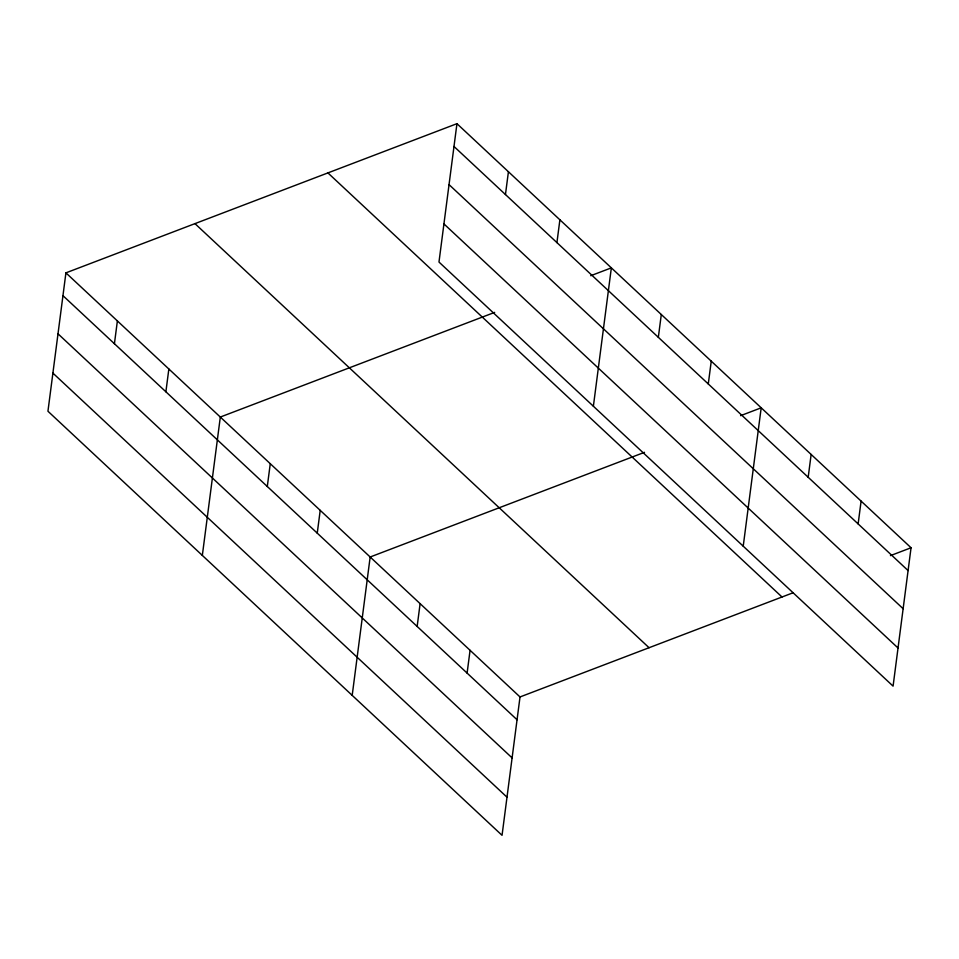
<?xml version="1.0" encoding="UTF-8"?>
<svg xmlns="http://www.w3.org/2000/svg" width="959" height="959" viewBox="0 0 959 959"><rect width="100%" height="100%" fill="white"/><g stroke="black" fill="none" stroke-linecap="round" stroke-linejoin="round"><path stroke-width="1.44" d="M65.919 272.859L47.95 411.243L502.048 835.325L520.018 696.953L65.919 272.859L456.952 123.675L911.05 547.757L893.081 686.141L438.982 262.047L456.952 123.675M114.421 343.73L117.382 320.917M165.883 391.787L168.856 368.987M202.337 555.429L220.318 417.045L494.664 312.382M267.297 486.501L270.27 463.7M317.249 533.156L320.21 510.344M352.193 695.383L370.162 556.999L644.508 452.324M417.153 626.455L420.114 603.643M505.453 194.545L508.426 171.733M467.105 673.098L470.066 650.298M556.927 242.603L559.888 219.803M593.381 406.244L611.351 267.861L590.756 275.712M658.342 337.316L661.302 314.516M708.281 383.972L711.254 361.159M743.225 546.198L761.194 407.815L740.612 415.667M808.185 477.27L811.146 454.458M858.137 523.914L861.098 501.113M520.018 696.953L792.997 592.806M890.455 555.621L911.05 547.757M453.991 146.475L908.089 570.569M449.04 184.619L903.138 608.713M443.933 223.915L898.032 648.008M327.918 172.908L782.005 596.989M194.965 223.627L649.063 647.721M62.958 295.66L517.057 719.753M58.008 333.804L512.106 757.898M52.901 373.099L506.999 797.193"/></g></svg>
